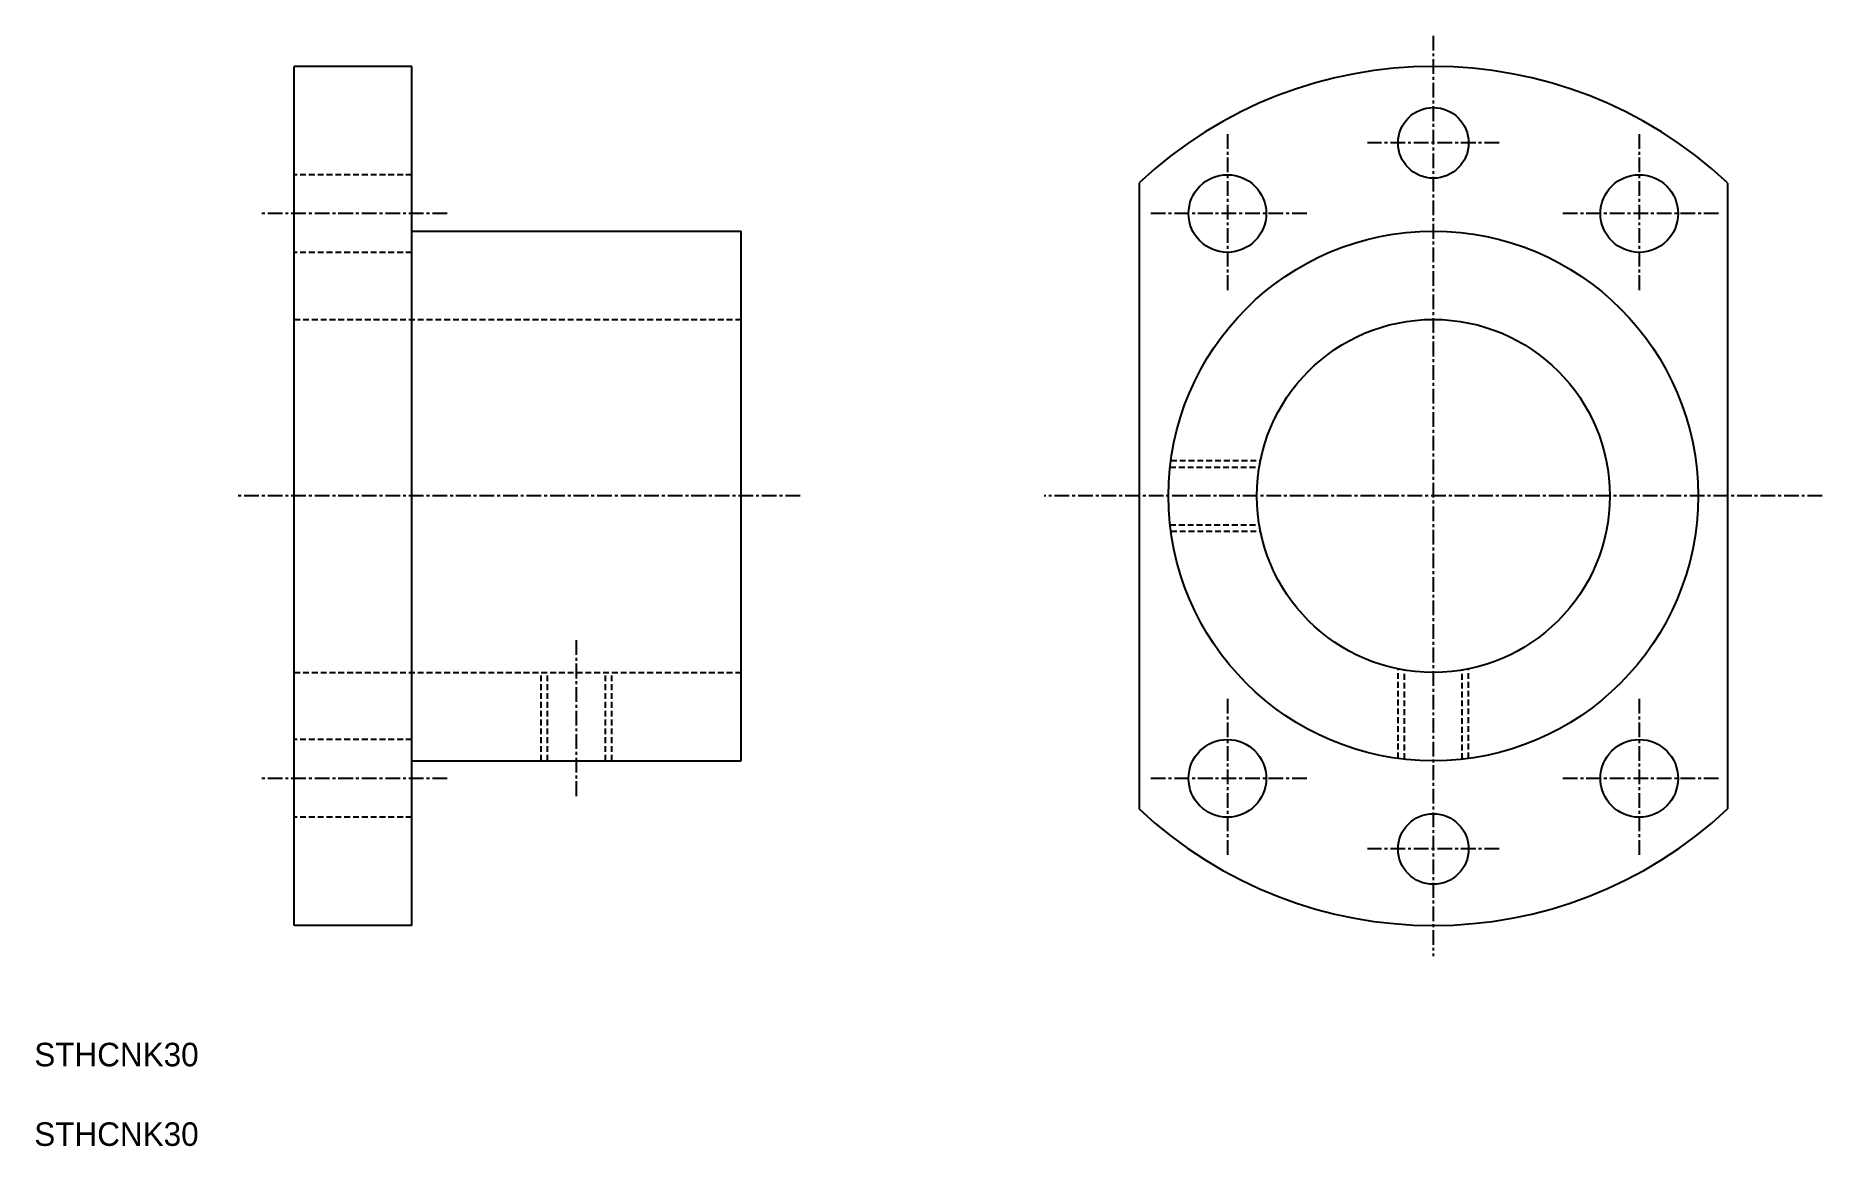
# Model space of a CAD drawing. Extents: x 56 to 208, y 59 to 153.
import ezdxf

# ---------------------------------------------------------------- set-up
doc = ezdxf.new("R2010")
doc.units = 0
doc.linetypes.add('CENTER', pattern=[2, 1.25, -0.25, 0.25, -0.25])
doc.linetypes.add('DASHED', pattern=[0.75, 0.5, -0.25])
doc.layers.get('0').update_dxf_attribs({"linetype": 'CONTINUOUS'})
doc.layers.add('CENTER', color=1, linetype='CENTER')

msp = doc.modelspace()

# ---------------------------------------------------------------- linework, layer by layer
at = {"color": 7, "linetype": 'CONTINUOUS'}
for p, q in [((77.81, 77.51), (77.81, 150.51)), ((87.81, 150.51), (77.81, 150.51)), ((87.81, 77.51), (87.81, 150.51)), ((149.62, 140.6), (149.62, 87.41)), ((199.62, 140.6), (199.62, 87.41)), ((87.81, 136.51), (115.81, 136.51)), ((115.81, 91.51), (115.81, 136.51)), ((87.81, 91.51), (115.81, 91.51)), ((87.81, 77.51), (77.81, 77.51))]:
    msp.add_line(p, q, dxfattribs=at)
at = {"color": 3, "linetype": 'DASHED'}
for p, q in [((87.81, 141.31), (77.81, 141.31)), ((87.81, 134.71), (77.81, 134.71)), ((77.81, 129.01), (115.81, 129.01)), ((152.32, 117.01), (159.92, 117.01)), ((152.25, 116.46), (159.82, 116.46)), ((152.25, 111.55), (159.82, 111.55)), ((152.32, 111.01), (159.92, 111.01)), ((77.81, 99.01), (115.81, 99.01)), ((98.81, 91.51), (98.81, 99.01)), ((99.35, 91.51), (99.35, 99.01)), ((104.27, 91.51), (104.27, 99.01)), ((104.81, 91.51), (104.81, 99.01)), ((171.62, 91.71), (171.62, 99.31)), ((172.16, 91.64), (172.16, 99.21)), ((177.08, 91.64), (177.08, 99.21)), ((177.62, 91.71), (177.62, 99.31)), ((87.81, 93.31), (77.81, 93.31)), ((87.81, 86.71), (77.81, 86.71))]:
    msp.add_line(p, q, dxfattribs=at)
at = {"color": 7, "linetype": 'CONTINUOUS'}
for centre, radius in [((174.62, 144.01), 3), ((157.12, 138.01), 3.3), ((192.12, 138.01), 3.3), ((174.62, 114.01), 22.5), ((174.62, 114.01), 15), ((157.12, 90.01), 3.3), ((192.12, 90.01), 3.3), ((174.62, 84.01), 3)]:
    msp.add_circle(centre, radius, dxfattribs=at)
for start, end in [(46.7698, 133.2302), (226.7698, 313.2302)]:
    msp.add_arc((174.62, 114.01), 36.5, start, end, dxfattribs=at)
at = {"layer": 'CENTER', "color": 1, "linetype": 'CENTER'}
for p, q in [((174.62, 153.12), (174.62, 74.89)), ((157.12, 144.76), (157.12, 131.26)), ((192.12, 144.76), (192.12, 131.26)), ((180.22, 144.01), (169.02, 144.01)), ((90.81, 138.01), (74.81, 138.01)), ((163.87, 138.01), (150.37, 138.01)), ((198.87, 138.01), (185.37, 138.01)), ((120.81, 114.01), (72.81, 114.01)), ((207.68, 114.01), (141.56, 114.01)), ((101.81, 88.51), (101.81, 102.01)), ((157.12, 96.76), (157.12, 83.26)), ((192.12, 96.76), (192.12, 83.26)), ((90.81, 90.01), (74.81, 90.01)), ((163.87, 90.01), (150.37, 90.01)), ((198.87, 90.01), (185.37, 90.01)), ((180.22, 84.01), (169.02, 84.01))]:
    msp.add_line(p, q, dxfattribs=at)

# ---------------------------------------------------------------- texts
at = {"color": 7, "linetype": 'CONTINUOUS'}
for p in [(55.72, 65.54), (55.72, 58.78)]:
    msp.add_text('STHCNK30', height=2, dxfattribs=at).set_placement(p)

doc.saveas('drawing.dxf')
